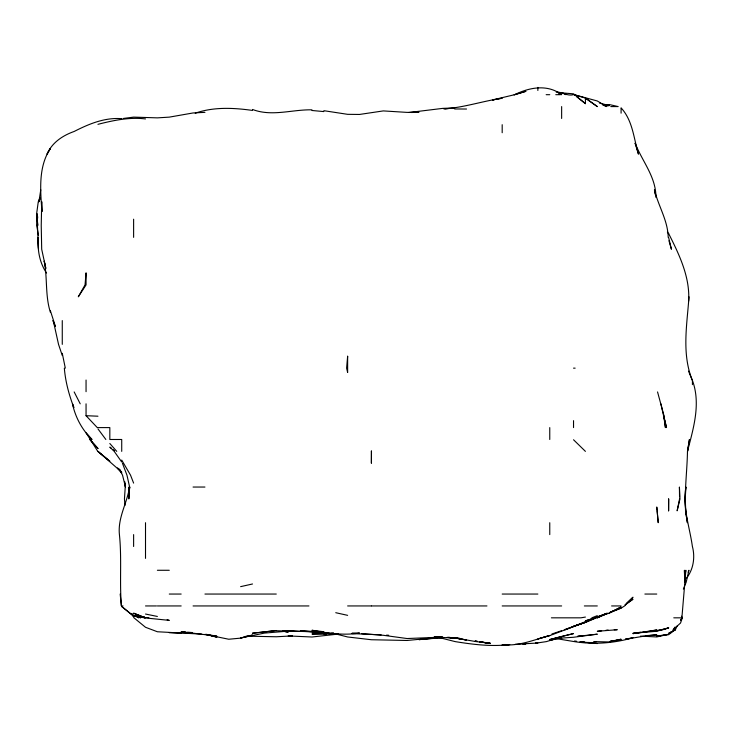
<?xml version="1.0" encoding="UTF-8"?>
<svg xmlns="http://www.w3.org/2000/svg" width="733" height="733" viewBox="0 0 733 733"><rect width="100%" height="100%" fill="white"/><g stroke="black" fill="none" stroke-linecap="round" stroke-linejoin="round"><path stroke-width="1.1" d="M561.643 118.462L561.652 106.578M688.993 296.81C687.078 324.426 681.571 353.333 692.209 380.033L692.428 380.445C701.032 403.91 693.372 428.374 687.481 451.372C687.078 475.103 682.973 499.2 687.407 522.711L685.538 510.828L685.181 498.935L685.941 487.042C682.359 507.346 689.625 526.697 692.392 546.488L692.428 546.552C695.278 557.492 693.409 569.55 686.308 578.502M120.175 594.051L121.403 605.944C119.452 582.277 121.889 558.354 119.415 534.604C117.628 517.736 127.111 503.168 129.576 487.042M688.644 301.135C690.138 277.074 679.179 254.47 668.652 233.561M129.594 487.042L128.843 498.935L129.631 487.042L126.956 475.158L122.438 463.265M128.843 491.367L129.347 487.042M37.704 216.821L36.677 225.471L38.501 235.467M128.944 492.448L129.75 487.042M40.764 189.801L38.95 201.694L40.013 198.451M685.08 574.599L685.868 570.274L681.882 617.827L680.545 620.613L681.8 617.827L682.359 617.827L680.545 623.013L673.224 629.72L675.386 629.72L677.265 625.762M679.564 498.935L677.127 510.828L679.967 498.935L679.418 487.042L679.537 496.772M39.949 197.727L38.501 201.694L39.71 199.862M683.367 589.094L686.189 582.158L688.928 570.274L688.113 572.253M673.224 629.72L675.056 626.999M39.71 199.449L38.281 201.694L36.65 213.578L37.75 225.471L36.897 213.578L38.501 249.247M626.715 603.03L632.982 597.212L624.608 605.944L621.089 608.17L609.196 612.971L621.089 606.979L609.196 613.155L585.42 620.842L597.313 617.223M625.295 604.716L632.982 599.218L625.139 604.716M675.386 629.72L668.652 633.339L675.258 629.72L668.652 634.668L656.759 636.162L667.571 634.393M595.398 617.827L585.42 622.317L564.254 629.72M607.217 613.374L597.313 617.827L607.217 613.374L585.42 622.427L573.536 626.312L585.42 622.198L549.759 635.612L537.866 638.965L549.759 635.484C534.183 639.689 518.689 646.625 502.187 644.6L505.431 644.518M565.207 629.72L595.15 617.827M591.815 617.827L597.313 615.647M492.466 99.954L514.667 94.685C529.382 87.309 547.56 83.974 561.643 94.685L558.399 93.861M585.42 621.786L595.526 617.827M610.186 612.11L621.089 608.033M597.313 616.939L607.217 613.246L598.302 616.517M551.922 633.981L561.643 630.692M652.434 631.031L662.788 629.72L668.652 627.888L656.759 631.25L632.982 633.285L644.875 632.121L656.759 629.968L632.982 633.642L640.55 632.167M668.652 627.888L656.759 630.866M195.225 113.194C213.532 106.771 233.598 107.76 252.519 110.436M514.722 94.685L525.973 91.304L514.08 94.832M97.947 124.326C113.349 120.395 129.549 116.95 145.51 118.929M560.562 636.711L549.759 639.552L573.536 633.587L561.643 636.427M667.571 634.466L656.759 636.95L640.55 636.116M240.626 586.647L252.519 583.981M610.277 641.393L621.089 639.213L609.196 641.961L593.822 641.613L596.442 641.714M492.466 100.082L494.628 99.67M496.791 99.257L502.187 98.222C482.607 101.108 463.742 107.604 443.832 108.905M607.061 105.983L609.196 105.579L609.196 104.883M605.87 105.14L609.196 104.526L618.176 106.578L610.772 106.578M625.414 639.112L632.982 637.747C613.622 643.363 593.446 644.756 573.536 641.494L556.237 638.608M585.42 617.058L580.939 617.827L551.399 617.827M337.904 633.788L333.579 634.265M610.277 641.448L621.089 639.836L610.277 641.293M508.675 644.664C490.936 646.753 472.739 644.435 455.175 641.613L442.75 638.47L430.857 638.186L407.072 640.477L371.402 639.735L347.634 636.977L335.741 633.944L311.956 631.342L300.072 630.801L323.849 632.68L311.956 631.727L276.286 630.746M625.414 639.249L644.875 636.024L656.759 634.805L645.956 635.658M123.3 118.462L133.617 117.115L157.384 117.866L169.277 117.133L193.063 112.964L204.947 112.351M601.637 630.783L597.313 631.287L617.259 629.72L614.236 629.784M605.962 630.279L608.115 630.023M292.504 635.896L276.286 636.766L246.031 636.143M503.269 644.985L506.512 644.646M444.913 108.86L449.228 108.447M452.472 108.136L454.634 107.925L442.75 108.374L409.234 112.479M556.237 638.351L561.643 637.838L549.759 640.376L561.643 636.895L546.406 641.613L535.704 643.198M509.756 644.692L502.187 645.361L507.593 644.683L503.269 645.003M556.237 638.452L573.536 637.261L597.313 634.173L577.861 636.29M323.849 633.926L327.092 633.669L311.956 633.972L335.741 633.715M292.504 630.774L264.393 633.101L240.626 637.976L252.519 635.044L240.626 638.131L228.733 639.24L204.947 634.347M577.861 636.207L582.176 635.896M288.179 631.113L293.585 630.737M329.254 634.503L331.417 634.384M337.904 634.127L311.956 637.004L288.179 635.923M515.162 644.316L525.973 643.812L522.73 643.748M437.344 638.095L418.964 639.634L435.182 638.067M121.724 118.673C104.627 117.344 89.014 123.914 74.161 131.464C62.708 135.513 51.97 142.605 47.068 154.132L50.394 148.46C38.098 167.042 40.434 190.296 41.928 211.416M411.396 112.506L418.964 112.222L407.072 112.387L383.295 110.912L359.518 114.449L347.634 114.33L323.849 110.692M311.956 109.84C292.082 109.409 271.906 116.913 252.519 109.464M535.704 643.033L537.866 643.015L522.73 643.876M546.167 94.685L549.759 94.685M555.761 94.685L560.415 94.685M556.237 92.156C562.367 91.625 567.003 96.454 573.536 94.685M573.536 368.149L575.139 368.149M97.947 427.596L109.831 427.596L109.831 439.488L121.724 439.488L121.724 451.372M193.063 487.042L204.947 487.042M157.384 570.274L169.277 570.274M169.277 594.051L181.17 594.051M204.947 594.051L276.286 594.051M502.187 594.051L537.866 594.051M644.875 594.051L656.759 594.051M121.724 605.944L123.025 605.944M145.51 605.944L156.441 605.944M157.384 605.944L181.17 605.944M193.063 605.944L308.941 605.944M347.634 605.944L371.191 605.944M371.402 605.944L486.95 605.944M502.187 605.944L561.643 605.944M584.348 605.944L597.313 605.944M611.588 605.944L621.089 605.944M673.764 617.827L680.545 617.827M454.634 108.97L466.527 109.025M335.741 633.88L337.904 633.889M191.982 632.661L181.17 632.515L191.982 632.542L187.657 632.222M305.478 631.48L318.443 631.855L311.956 631.534M356.275 633.422L351.95 633.312L359.518 633.028C343.566 635.685 327.66 633.165 311.956 630.288L323.849 631.736M131.702 613.484L133.974 617.827L145.51 627.274L157.384 631.754L201.703 634.127M351.95 633.578L381.133 634.851M146.618 617.534L148.845 617.617M282.773 630.957L288.179 631.159L283.854 630.701M86.054 403.819L86.054 415.703L97.947 416.207M169.277 632.726L181.17 633.239M386.538 635.144L388.701 635.254M587.582 642.447L592.988 642.759L588.663 642.475M290.341 630.746L298.991 631.305M361.681 633.651L383.295 635.291L407.072 638.535L442.75 637.087L434.101 636.995L460.04 638.416M561.643 92.871L573.536 93.824L585.42 103.665L585.42 98.066L574.104 94.685L597.313 100.98L606.503 106.578L602.425 104.755M185.495 632.038L181.17 631.681L216.84 636.162L210.353 635.062M585.42 642.566L580.664 641.769L597.313 643.574M449.228 637.389L460.04 638.544M311.956 110.491L323.849 111.581M579.849 641.732L584.311 642.2L581.242 641.741M144.428 617.122L133.617 615.903L144.428 617.351L133.617 615.326L145.51 617.827L133.617 613.173L145.51 617.946L169.277 620.375L167.133 619.733M460.04 638.608L454.634 637.967L466.527 640.037L454.634 637.875L476.038 641.613L490.304 643.226L479.492 641.76M447.066 637.344L454.634 638.287L448.147 637.27M121.724 606.503L133.617 616.16L144.987 617.827L140.855 616.865M574.571 640.944L576.651 641.283M479.492 641.787L490.304 643.519L479.639 641.787M206.028 634.329L208.19 634.696M282.773 631.14L288.179 632.176L282.773 631.095M145.51 614.034L157.384 616.453M335.741 612.706L347.634 615.344M206.028 634.421L216.84 637.16L207.109 634.485M599.475 103.051L609.196 105.579M135.623 615.931L140.635 617.827L136.622 616.206M561.643 92.55L566.013 94.685M135.358 615.94L138.83 617.827L136.219 616.16M111.398 448.321L109.831 447.103L114.22 451.372L121.724 462.001M112.964 449.54L114.522 450.768M576.715 96.756L585.42 103.665M121.724 606.493L133.617 616.16M573.536 439.763L585.42 451.372M117.802 468.13L121.724 472.189L97.947 451.372L109.831 461.231L97.782 451.372L86.054 432.791L92.01 439.488C82.096 429.904 75.362 417.26 72.466 403.819L73.822 407.411M86.054 415.703L97.287 427.596M117.408 468.13L121.724 472.996L119.442 469.102M109.831 443.502L116.749 451.372M131.482 613.576L133.617 616.114L132.572 614.263M667.387 232.104L668.652 233.763M97.947 428.878L105.854 439.488M621.089 107.879C632.817 120.606 633.688 138.381 638.461 154.132L635.108 143.32M121.724 460.086L130.529 475.158L133.617 483.102M119.644 469.807L122.521 475.158L125.499 487.042L124.647 481.636M681.452 616.187L682.359 617.827M46.545 273.033C39.399 262.542 37.401 249.806 38.244 237.364L38.473 248.166M74.161 391.926L80.218 403.819M688.516 371.118L692.209 380.033M52.895 320.587L55.268 326.533M73.813 407.411C68.984 394.812 65.429 381.627 64.339 368.149M635.163 143.237C642.135 161.315 656.09 176.827 655.916 197.369M50.394 310.774L55.451 326.533M62.268 353.297L65.31 368.149M62.268 355.514L58.53 344.363L53.262 320.587M668.954 240.763L671.428 249.247L668.652 237.611M657.547 391.926L663.988 415.703L665.427 427.596L663.667 415.703L666.517 427.596L663.832 416.784M50.394 312.295C45.061 295.674 47.553 278.036 44.209 261.14L45.693 267.627M45.904 268.709L41.699 249.247L41.231 225.471L41.726 201.694L42.001 211.416M660.909 403.819L663.557 415.703M655.073 194.126L654.45 189.801C658.216 205.936 667.891 220.395 668.203 237.364M124.509 481.636L125.242 487.042L124.445 498.935L124.995 505.422M657.061 509.866L656.759 506.989L658.225 522.711L657.162 510.828M129.374 490.285L129.045 487.042L129.347 491.367M692.428 380.445L692.428 384.623M621.089 108.328L621.089 113.166M573.536 420.65L573.536 427.596M549.759 427.596L549.759 439.488M549.759 522.711L549.759 534.604M537.866 87.383L537.866 90.489M502.187 124.692L502.187 132.737M145.51 522.711L145.51 558.381M133.617 219.194L133.617 237.364M133.617 534.604L133.617 546.488M86.054 380.033L86.054 391.679M62.268 320.587L62.268 344.363M668.652 498.935L668.597 510.828L668.652 498.935M371.475 451.372L371.402 463.265L371.402 450.877L371.475 451.372M86.054 273.033L85.037 284.917L78.303 296.81L86.054 284.917L86.054 273.033M347.634 356.256L346.599 368.149L347.634 372.456L347.634 356.256M689.441 439.488L687.508 451.372L689.441 439.488M276.286 630.536L252.519 633.22L276.286 630.536M333.579 633.165L331.417 633.33L333.579 633.165M561.643 638.535L556.237 638.168L561.643 638.535M477.33 641.375L475.167 640.981L477.33 641.412M597.313 106.578L585.42 98.085L597.313 106.578M97.947 448.486L89.857 439.488L97.947 448.486M684.833 582.158L684.43 570.274L684.723 582.158"/></g></svg>
